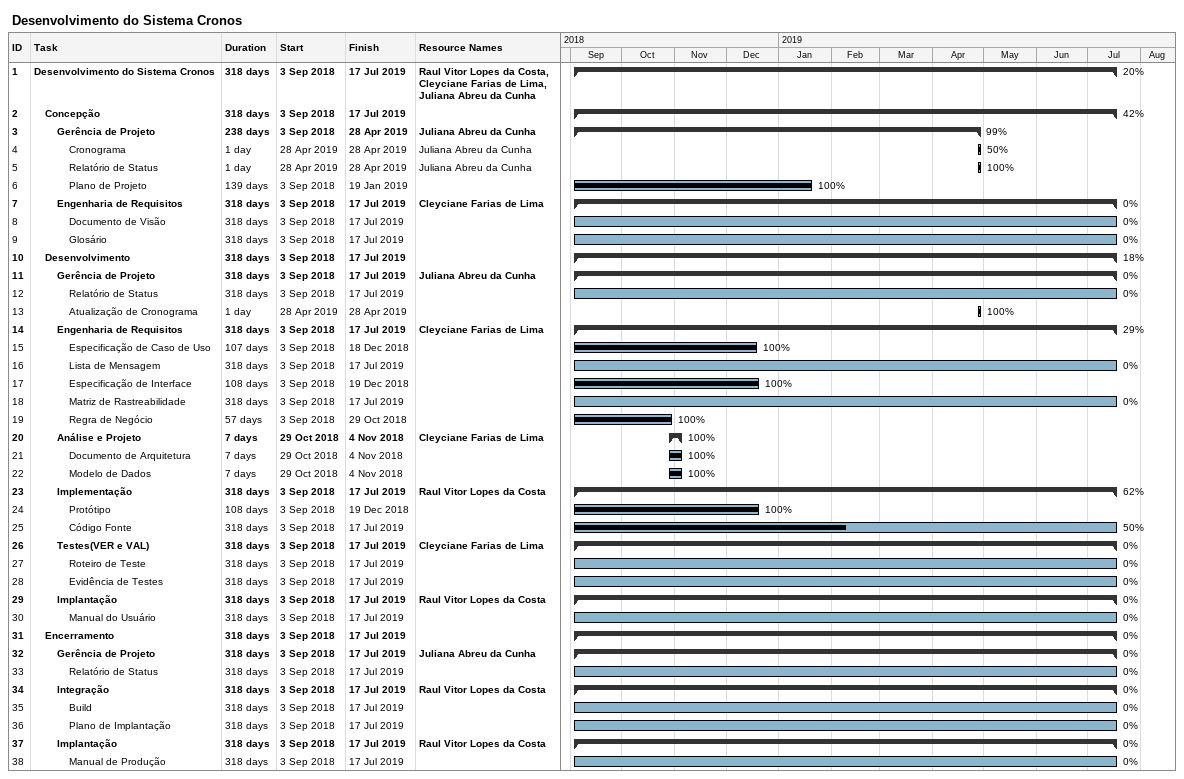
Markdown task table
Desenvolvimento do Sistema Cronos

| ID | Level | Task | Duration | Start | Finish | Resources | % complete |
|---|---|---|---|---|---|---|---|
| 1 | 1 | **Desenvolvimento do Sistema Cronos** | 318d | 2018-09-03 | 2019-07-17 | Raul Vitor Lopes da Costa, Cleyciane Farias de Lima, Juliana Abreu da Cunha | 20 |
| 2 | 2 | **Concepção** | 318d | 2018-09-03 | 2019-07-17 |  | 42 |
| 3 | 3 | **Gerência de Projeto** | 238d | 2018-09-03 | 2019-04-28 | Juliana Abreu da Cunha | 99 |
| 4 | 4 | Cronograma | 1d | 2019-04-28 | 2019-04-28 | Juliana Abreu da Cunha | 50 |
| 5 | 4 | Relatório de Status | 1d | 2019-04-28 | 2019-04-28 | Juliana Abreu da Cunha | 100 |
| 6 | 4 | Plano de Projeto | 139d | 2018-09-03 | 2019-01-19 |  | 100 |
| 7 | 3 | **Engenharia de Requisitos** | 318d | 2018-09-03 | 2019-07-17 | Cleyciane Farias de Lima | 0 |
| 8 | 4 | Documento de Visão | 318d | 2018-09-03 | 2019-07-17 |  | 0 |
| 9 | 4 | Glosário | 318d | 2018-09-03 | 2019-07-17 |  | 0 |
| 10 | 2 | **Desenvolvimento** | 318d | 2018-09-03 | 2019-07-17 |  | 18 |
| 11 | 3 | **Gerência de Projeto** | 318d | 2018-09-03 | 2019-07-17 | Juliana Abreu da Cunha | 0 |
| 12 | 4 | Relatório de Status | 318d | 2018-09-03 | 2019-07-17 |  | 0 |
| 13 | 4 | Atualização de Cronograma | 1d | 2019-04-28 | 2019-04-28 |  | 100 |
| 14 | 3 | **Engenharia de Requisitos** | 318d | 2018-09-03 | 2019-07-17 | Cleyciane Farias de Lima | 29 |
| 15 | 4 | Especificação de Caso de Uso | 107d | 2018-09-03 | 2018-12-18 |  | 100 |
| 16 | 4 | Lista de Mensagem | 318d | 2018-09-03 | 2019-07-17 |  | 0 |
| 17 | 4 | Especificação de Interface | 108d | 2018-09-03 | 2018-12-19 |  | 100 |
| 18 | 4 | Matriz de Rastreabilidade | 318d | 2018-09-03 | 2019-07-17 |  | 0 |
| 19 | 4 | Regra de Negócio | 57d | 2018-09-03 | 2018-10-29 |  | 100 |
| 20 | 3 | **Análise e Projeto** | 7d | 2018-10-29 | 2018-11-04 | Cleyciane Farias de Lima | 100 |
| 21 | 4 | Documento de Arquitetura | 7d | 2018-10-29 | 2018-11-04 |  | 100 |
| 22 | 4 | Modelo de Dados | 7d | 2018-10-29 | 2018-11-04 |  | 100 |
| 23 | 3 | **Implementação** | 318d | 2018-09-03 | 2019-07-17 | Raul Vitor Lopes da Costa | 62 |
| 24 | 4 | Protótipo | 108d | 2018-09-03 | 2018-12-19 |  | 100 |
| 25 | 4 | Código Fonte | 318d | 2018-09-03 | 2019-07-17 |  | 50 |
| 26 | 3 | **Testes(VER e VAL)** | 318d | 2018-09-03 | 2019-07-17 | Cleyciane Farias de Lima | 0 |
| 27 | 4 | Roteiro de Teste | 318d | 2018-09-03 | 2019-07-17 |  | 0 |
| 28 | 4 | Evidência de Testes | 318d | 2018-09-03 | 2019-07-17 |  | 0 |
| 29 | 3 | **Implantação** | 318d | 2018-09-03 | 2019-07-17 | Raul Vitor Lopes da Costa | 0 |
| 30 | 4 | Manual do Usuário | 318d | 2018-09-03 | 2019-07-17 |  | 0 |
| 31 | 2 | **Encerramento** | 318d | 2018-09-03 | 2019-07-17 |  | 0 |
| 32 | 3 | **Gerência de Projeto** | 318d | 2018-09-03 | 2019-07-17 | Juliana Abreu da Cunha | 0 |
| 33 | 4 | Relatório de Status | 318d | 2018-09-03 | 2019-07-17 |  | 0 |
| 34 | 3 | **Integração** | 318d | 2018-09-03 | 2019-07-17 | Raul Vitor Lopes da Costa | 0 |
| 35 | 4 | Build | 318d | 2018-09-03 | 2019-07-17 |  | 0 |
| 36 | 4 | Plano de Implantação | 318d | 2018-09-03 | 2019-07-17 |  | 0 |
| 37 | 3 | **Implantação** | 318d | 2018-09-03 | 2019-07-17 | Raul Vitor Lopes da Costa | 0 |
| 38 | 4 | Manual de Produção | 318d | 2018-09-03 | 2019-07-17 |  | 0 |
